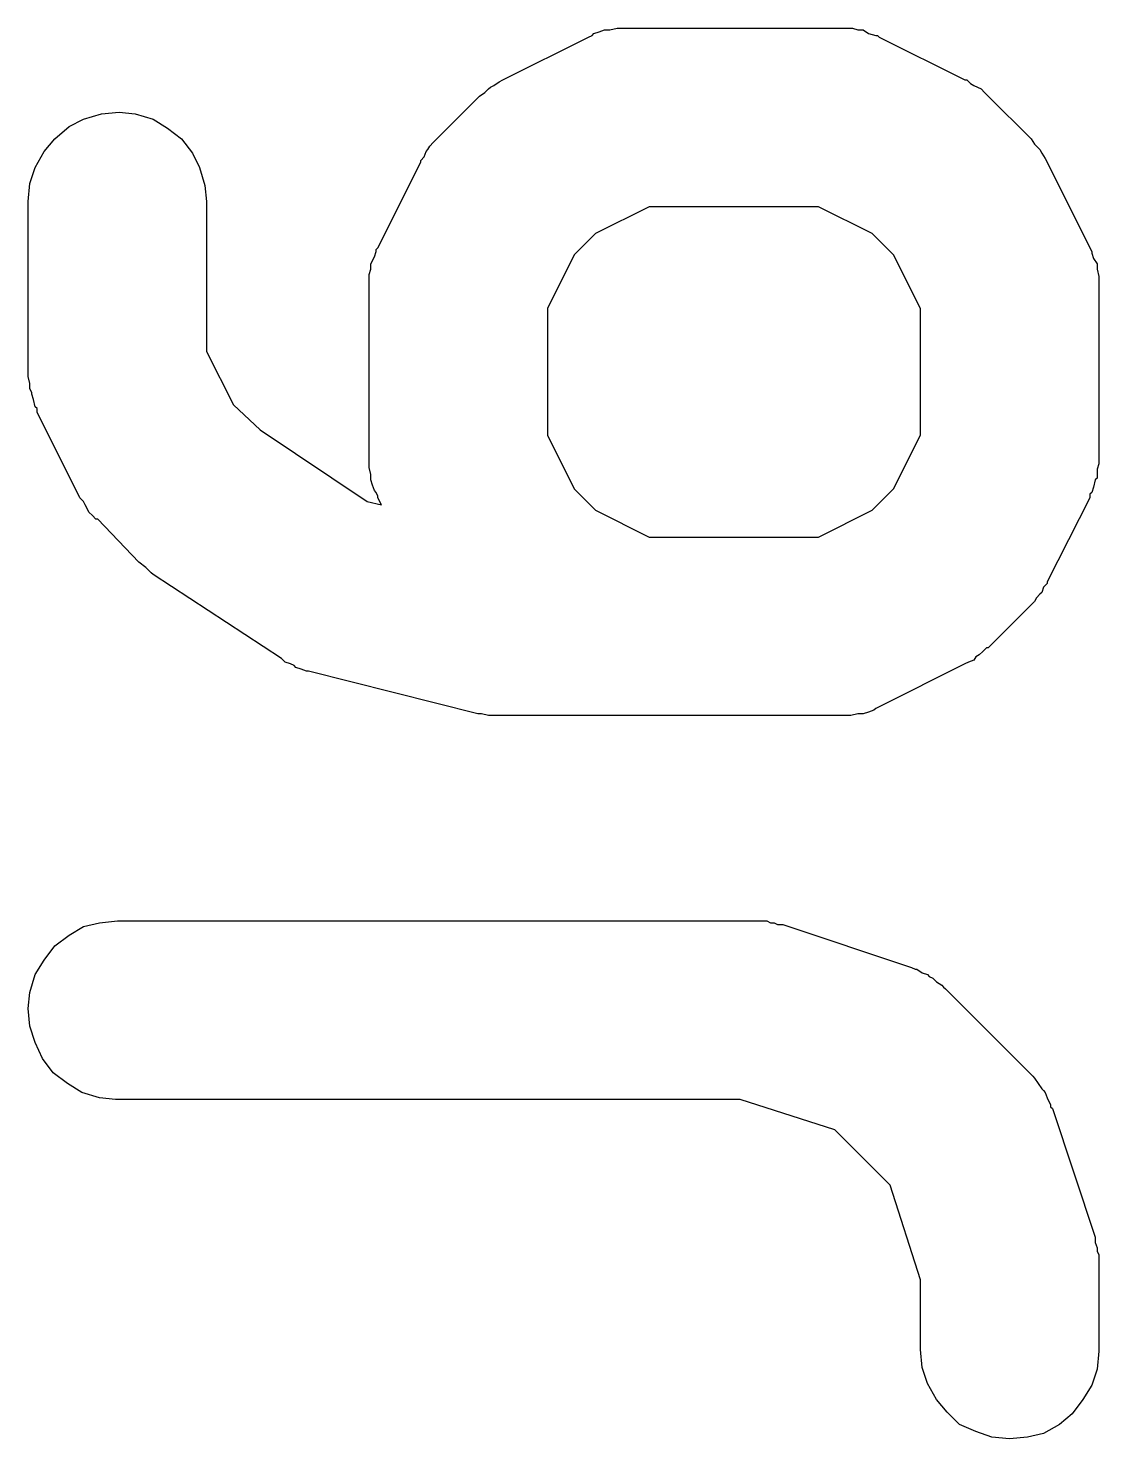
# Model space of a CAD drawing. Extents: x 169.2 to 195, y -135.1 to -106.
# Drawn here: x 187.276 to 187.876, y -124.107 to -123.317 of the extents above; entities that cross this region are included whole.
import ezdxf

# ---------------------------------------------------------------- set-up
doc = ezdxf.new("R2010")
doc.units = 0
doc.layers.add('BLACK', color=7, linetype='CONTINUOUS')

msp = doc.modelspace()

# ---------------------------------------------------------------- linework, layer by layer
at = {"layer": 'BLACK', "linetype": 'CONTINUOUS'}
for p, q in [((187.593, -123.32), (187.596, -123.319)), ((187.596, -123.319), (187.599, -123.318)), ((187.599, -123.318), (187.601, -123.318)), ((187.601, -123.318), (187.602, -123.318)), ((187.602, -123.318), (187.606, -123.317)), ((187.606, -123.317), (187.609, -123.317)), ((187.609, -123.317), (187.61, -123.317)), ((187.61, -123.317), (187.612, -123.317)), ((187.612, -123.317), (187.731, -123.317)), ((187.731, -123.317), (187.732, -123.317)), ((187.732, -123.317), (187.733, -123.317)), ((187.733, -123.317), (187.735, -123.317)), ((187.735, -123.317), (187.738, -123.317)), ((187.738, -123.317), (187.741, -123.318)), ((187.741, -123.318), (187.743, -123.318)), ((187.743, -123.318), (187.744, -123.318)), ((187.744, -123.318), (187.747, -123.32)), ((187.542, -123.346), (187.59, -123.322)), ((187.59, -123.322), (187.592, -123.321)), ((187.59, -123.322), (187.59, -123.322)), ((187.592, -123.321), (187.593, -123.32)), ((187.747, -123.32), (187.751, -123.321)), ((187.751, -123.321), (187.752, -123.321)), ((187.752, -123.321), (187.753, -123.322)), ((187.753, -123.322), (187.801, -123.346)), ((187.534, -123.351), (187.535, -123.35)), ((187.535, -123.35), (187.537, -123.349)), ((187.537, -123.349), (187.54, -123.347)), ((187.54, -123.347), (187.542, -123.346)), ((187.801, -123.346), (187.802, -123.346)), ((187.802, -123.346), (187.804, -123.348)), ((187.804, -123.348), (187.806, -123.349)), ((187.806, -123.349), (187.808, -123.35)), ((187.808, -123.35), (187.81, -123.351)), ((187.505, -123.379), (187.529, -123.355)), ((187.529, -123.355), (187.532, -123.353)), ((187.529, -123.355), (187.529, -123.355)), ((187.532, -123.353), (187.534, -123.351)), ((187.81, -123.351), (187.812, -123.353)), ((187.812, -123.353), (187.814, -123.355)), ((187.814, -123.355), (187.838, -123.379)), ((187.307, -123.368), (187.317, -123.365)), ((187.317, -123.365), (187.327, -123.364)), ((187.327, -123.364), (187.336, -123.365)), ((187.336, -123.365), (187.346, -123.368)), ((187.291, -123.379), (187.299, -123.372)), ((187.299, -123.372), (187.307, -123.368)), ((187.346, -123.368), (187.354, -123.373)), ((187.354, -123.373), (187.362, -123.379)), ((187.285, -123.386), (187.291, -123.379)), ((187.362, -123.379), (187.368, -123.387)), ((187.501, -123.383), (187.503, -123.381)), ((187.503, -123.381), (187.505, -123.379)), ((187.838, -123.379), (187.838, -123.379)), ((187.838, -123.379), (187.84, -123.382)), ((187.84, -123.382), (187.842, -123.384)), ((187.28, -123.395), (187.285, -123.386)), ((187.368, -123.387), (187.372, -123.395)), ((187.496, -123.391), (187.498, -123.389)), ((187.498, -123.389), (187.499, -123.386)), ((187.499, -123.386), (187.5, -123.385)), ((187.5, -123.385), (187.501, -123.383)), ((187.842, -123.384), (187.843, -123.385)), ((187.843, -123.385), (187.844, -123.387)), ((187.844, -123.387), (187.846, -123.39)), ((187.846, -123.39), (187.847, -123.392)), ((187.277, -123.404), (187.28, -123.395)), ((187.372, -123.395), (187.375, -123.405)), ((187.472, -123.44), (187.496, -123.392)), ((187.496, -123.392), (187.496, -123.391)), ((187.847, -123.392), (187.871, -123.44)), ((187.276, -123.414), (187.277, -123.404)), ((187.375, -123.405), (187.376, -123.414)), ((187.276, -123.51), (187.276, -123.414)), ((187.276, -123.414), (187.276, -123.414)), ((187.376, -123.414), (187.376, -123.498)), ((187.624, -123.417), (187.594, -123.432)), ((187.719, -123.417), (187.624, -123.417)), ((187.749, -123.432), (187.719, -123.417)), ((187.594, -123.432), (187.582, -123.444)), ((187.761, -123.444), (187.749, -123.432)), ((187.468, -123.449), (187.47, -123.445)), ((187.47, -123.445), (187.471, -123.442)), ((187.471, -123.441), (187.472, -123.44)), ((187.471, -123.442), (187.471, -123.441)), ((187.582, -123.444), (187.567, -123.474)), ((187.776, -123.474), (187.761, -123.444)), ((187.871, -123.44), (187.871, -123.44)), ((187.871, -123.44), (187.872, -123.442)), ((187.872, -123.442), (187.872, -123.443)), ((187.872, -123.443), (187.873, -123.446)), ((187.467, -123.455), (187.468, -123.452)), ((187.468, -123.45), (187.468, -123.449)), ((187.468, -123.452), (187.468, -123.45)), ((187.873, -123.446), (187.875, -123.449)), ((187.875, -123.449), (187.875, -123.451)), ((187.875, -123.451), (187.875, -123.452)), ((187.875, -123.452), (187.876, -123.456)), ((187.467, -123.458), (187.467, -123.455)), ((187.467, -123.46), (187.467, -123.458)), ((187.467, -123.461), (187.467, -123.46)), ((187.467, -123.462), (187.467, -123.461)), ((187.876, -123.456), (187.876, -123.459)), ((187.876, -123.459), (187.876, -123.46)), ((187.876, -123.46), (187.876, -123.462)), ((187.467, -123.557), (187.467, -123.462)), ((187.876, -123.462), (187.876, -123.557)), ((187.567, -123.474), (187.567, -123.545)), ((187.776, -123.545), (187.776, -123.474)), ((187.376, -123.498), (187.391, -123.528)), ((187.276, -123.511), (187.276, -123.51)), ((187.276, -123.512), (187.276, -123.511)), ((187.277, -123.516), (187.276, -123.512)), ((187.277, -123.519), (187.277, -123.516)), ((187.278, -123.521), (187.277, -123.519)), ((187.278, -123.522), (187.278, -123.521)), ((187.279, -123.525), (187.278, -123.522)), ((187.28, -123.529), (187.279, -123.525)), ((187.281, -123.53), (187.28, -123.529)), ((187.281, -123.531), (187.281, -123.53)), ((187.281, -123.532), (187.281, -123.531)), ((187.305, -123.58), (187.281, -123.532)), ((187.391, -123.528), (187.406, -123.542)), ((187.406, -123.542), (187.466, -123.582)), ((187.567, -123.545), (187.582, -123.575)), ((187.761, -123.575), (187.776, -123.545)), ((187.467, -123.559), (187.467, -123.557)), ((187.467, -123.56), (187.467, -123.559)), ((187.467, -123.563), (187.467, -123.56)), ((187.468, -123.567), (187.467, -123.563)), ((187.876, -123.561), (187.875, -123.564)), ((187.876, -123.557), (187.876, -123.558)), ((187.876, -123.558), (187.876, -123.559)), ((187.876, -123.559), (187.876, -123.561)), ((187.468, -123.568), (187.468, -123.567)), ((187.468, -123.57), (187.468, -123.568)), ((187.469, -123.573), (187.468, -123.57)), ((187.874, -123.57), (187.873, -123.574)), ((187.875, -123.569), (187.874, -123.57)), ((187.875, -123.564), (187.875, -123.568)), ((187.875, -123.568), (187.875, -123.569)), ((187.47, -123.576), (187.469, -123.573)), ((187.471, -123.577), (187.47, -123.576)), ((187.472, -123.579), (187.471, -123.577)), ((187.472, -123.58), (187.472, -123.579)), ((187.582, -123.575), (187.594, -123.587)), ((187.749, -123.587), (187.761, -123.575)), ((187.872, -123.577), (187.871, -123.578)), ((187.871, -123.578), (187.871, -123.58)), ((187.873, -123.574), (187.872, -123.577)), ((187.307, -123.582), (187.305, -123.58)), ((187.308, -123.584), (187.307, -123.582)), ((187.309, -123.586), (187.308, -123.584)), ((187.31, -123.588), (187.309, -123.586)), ((187.466, -123.582), (187.474, -123.584)), ((187.474, -123.584), (187.472, -123.58)), ((187.594, -123.587), (187.624, -123.602)), ((187.719, -123.602), (187.749, -123.587)), ((187.871, -123.58), (187.847, -123.627)), ((187.312, -123.59), (187.31, -123.588)), ((187.314, -123.592), (187.312, -123.59)), ((187.315, -123.592), (187.314, -123.592)), ((187.338, -123.616), (187.315, -123.592)), ((187.624, -123.602), (187.719, -123.602)), ((187.342, -123.619), (187.338, -123.616)), ((187.345, -123.622), (187.342, -123.619)), ((187.346, -123.623), (187.345, -123.622)), ((187.418, -123.67), (187.346, -123.623)), ((187.847, -123.627), (187.847, -123.628)), ((187.843, -123.634), (187.841, -123.636)), ((187.844, -123.633), (187.843, -123.634)), ((187.845, -123.63), (187.844, -123.633)), ((187.847, -123.628), (187.845, -123.63)), ((187.838, -123.64), (187.814, -123.664)), ((187.84, -123.638), (187.838, -123.64)), ((187.841, -123.636), (187.84, -123.638)), ((187.811, -123.666), (187.809, -123.668)), ((187.813, -123.664), (187.811, -123.666)), ((187.814, -123.664), (187.813, -123.664)), ((187.42, -123.672), (187.418, -123.67)), ((187.423, -123.673), (187.42, -123.672)), ((187.425, -123.674), (187.423, -123.673)), ((187.426, -123.675), (187.425, -123.674)), ((187.801, -123.673), (187.753, -123.697)), ((187.803, -123.672), (187.801, -123.673)), ((187.806, -123.671), (187.803, -123.672)), ((187.807, -123.669), (187.806, -123.671)), ((187.809, -123.668), (187.807, -123.669)), ((187.429, -123.676), (187.426, -123.675)), ((187.432, -123.677), (187.429, -123.676)), ((187.433, -123.677), (187.432, -123.677)), ((187.528, -123.701), (187.433, -123.677)), ((187.751, -123.698), (187.75, -123.699)), ((187.753, -123.697), (187.751, -123.698)), ((187.753, -123.697), (187.753, -123.697)), ((187.529, -123.701), (187.528, -123.701)), ((187.53, -123.701), (187.529, -123.701)), ((187.534, -123.702), (187.53, -123.701)), ((187.538, -123.702), (187.534, -123.702)), ((187.539, -123.702), (187.538, -123.702)), ((187.54, -123.702), (187.539, -123.702)), ((187.731, -123.702), (187.54, -123.702)), ((187.54, -123.702), (187.54, -123.702)), ((187.732, -123.702), (187.731, -123.702)), ((187.734, -123.702), (187.732, -123.702)), ((187.737, -123.702), (187.734, -123.702)), ((187.741, -123.701), (187.737, -123.702)), ((187.742, -123.701), (187.741, -123.701)), ((187.744, -123.701), (187.742, -123.701)), ((187.747, -123.7), (187.744, -123.701)), ((187.75, -123.699), (187.747, -123.7)), ((187.299, -123.825), (187.307, -123.82)), ((187.307, -123.82), (187.316, -123.818)), ((187.316, -123.818), (187.326, -123.817)), ((187.326, -123.817), (187.683, -123.817)), ((187.683, -123.817), (187.684, -123.817)), ((187.684, -123.817), (187.687, -123.817)), ((187.687, -123.817), (187.69, -123.817)), ((187.69, -123.817), (187.692, -123.818)), ((187.692, -123.818), (187.694, -123.818)), ((187.694, -123.818), (187.696, -123.819)), ((187.696, -123.819), (187.699, -123.819)), ((187.699, -123.819), (187.771, -123.843)), ((187.285, -123.839), (187.291, -123.831)), ((187.291, -123.831), (187.299, -123.825)), ((187.28, -123.847), (187.285, -123.839)), ((187.277, -123.857), (187.28, -123.847)), ((187.771, -123.843), (187.771, -123.843)), ((187.771, -123.843), (187.773, -123.844)), ((187.773, -123.844), (187.774, -123.844)), ((187.774, -123.844), (187.777, -123.846)), ((187.777, -123.846), (187.78, -123.847)), ((187.78, -123.847), (187.781, -123.848)), ((187.781, -123.848), (187.783, -123.849)), ((187.783, -123.849), (187.785, -123.851)), ((187.785, -123.851), (187.788, -123.853)), ((187.788, -123.853), (187.789, -123.854)), ((187.789, -123.854), (187.79, -123.855)), ((187.79, -123.855), (187.838, -123.903)), ((187.276, -123.866), (187.277, -123.857)), ((187.277, -123.876), (187.276, -123.866)), ((187.28, -123.885), (187.277, -123.876)), ((187.284, -123.894), (187.28, -123.885)), ((187.29, -123.902), (187.284, -123.894)), ((187.298, -123.908), (187.29, -123.902)), ((187.838, -123.903), (187.838, -123.903)), ((187.838, -123.903), (187.839, -123.904)), ((187.306, -123.913), (187.298, -123.908)), ((187.839, -123.904), (187.84, -123.905)), ((187.84, -123.905), (187.842, -123.908)), ((187.842, -123.908), (187.844, -123.911)), ((187.844, -123.911), (187.845, -123.912)), ((187.316, -123.916), (187.306, -123.913)), ((187.325, -123.917), (187.316, -123.916)), ((187.326, -123.917), (187.325, -123.917)), ((187.675, -123.917), (187.326, -123.917)), ((187.728, -123.934), (187.675, -123.917)), ((187.845, -123.912), (187.846, -123.913)), ((187.846, -123.913), (187.847, -123.916)), ((187.847, -123.916), (187.849, -123.92)), ((187.849, -123.92), (187.849, -123.921)), ((187.849, -123.921), (187.85, -123.922)), ((187.85, -123.922), (187.874, -123.994)), ((187.759, -123.965), (187.728, -123.934)), ((187.776, -124.018), (187.759, -123.965)), ((187.874, -123.994), (187.874, -123.994)), ((187.874, -123.994), (187.874, -123.997)), ((187.874, -123.997), (187.875, -124)), ((187.875, -124), (187.875, -124.002)), ((187.875, -124.002), (187.876, -124.004)), ((187.876, -124.004), (187.876, -124.007)), ((187.876, -124.007), (187.876, -124.01)), ((187.876, -124.01), (187.876, -124.057)), ((187.776, -124.057), (187.776, -124.018)), ((187.777, -124.067), (187.776, -124.057)), ((187.876, -124.058), (187.875, -124.068)), ((187.876, -124.057), (187.876, -124.058)), ((187.78, -124.076), (187.777, -124.067)), ((187.875, -124.068), (187.872, -124.077)), ((187.785, -124.085), (187.78, -124.076)), ((187.872, -124.077), (187.867, -124.085)), ((187.791, -124.092), (187.785, -124.085)), ((187.867, -124.085), (187.861, -124.093)), ((187.798, -124.099), (187.791, -124.092)), ((187.861, -124.093), (187.854, -124.099)), ((187.807, -124.103), (187.798, -124.099)), ((187.854, -124.099), (187.845, -124.104)), ((187.816, -124.106), (187.807, -124.103)), ((187.826, -124.107), (187.816, -124.106)), ((187.836, -124.106), (187.826, -124.107)), ((187.845, -124.104), (187.836, -124.106))]:
    msp.add_line(p, q, dxfattribs=at)

doc.saveas('drawing.dxf')
